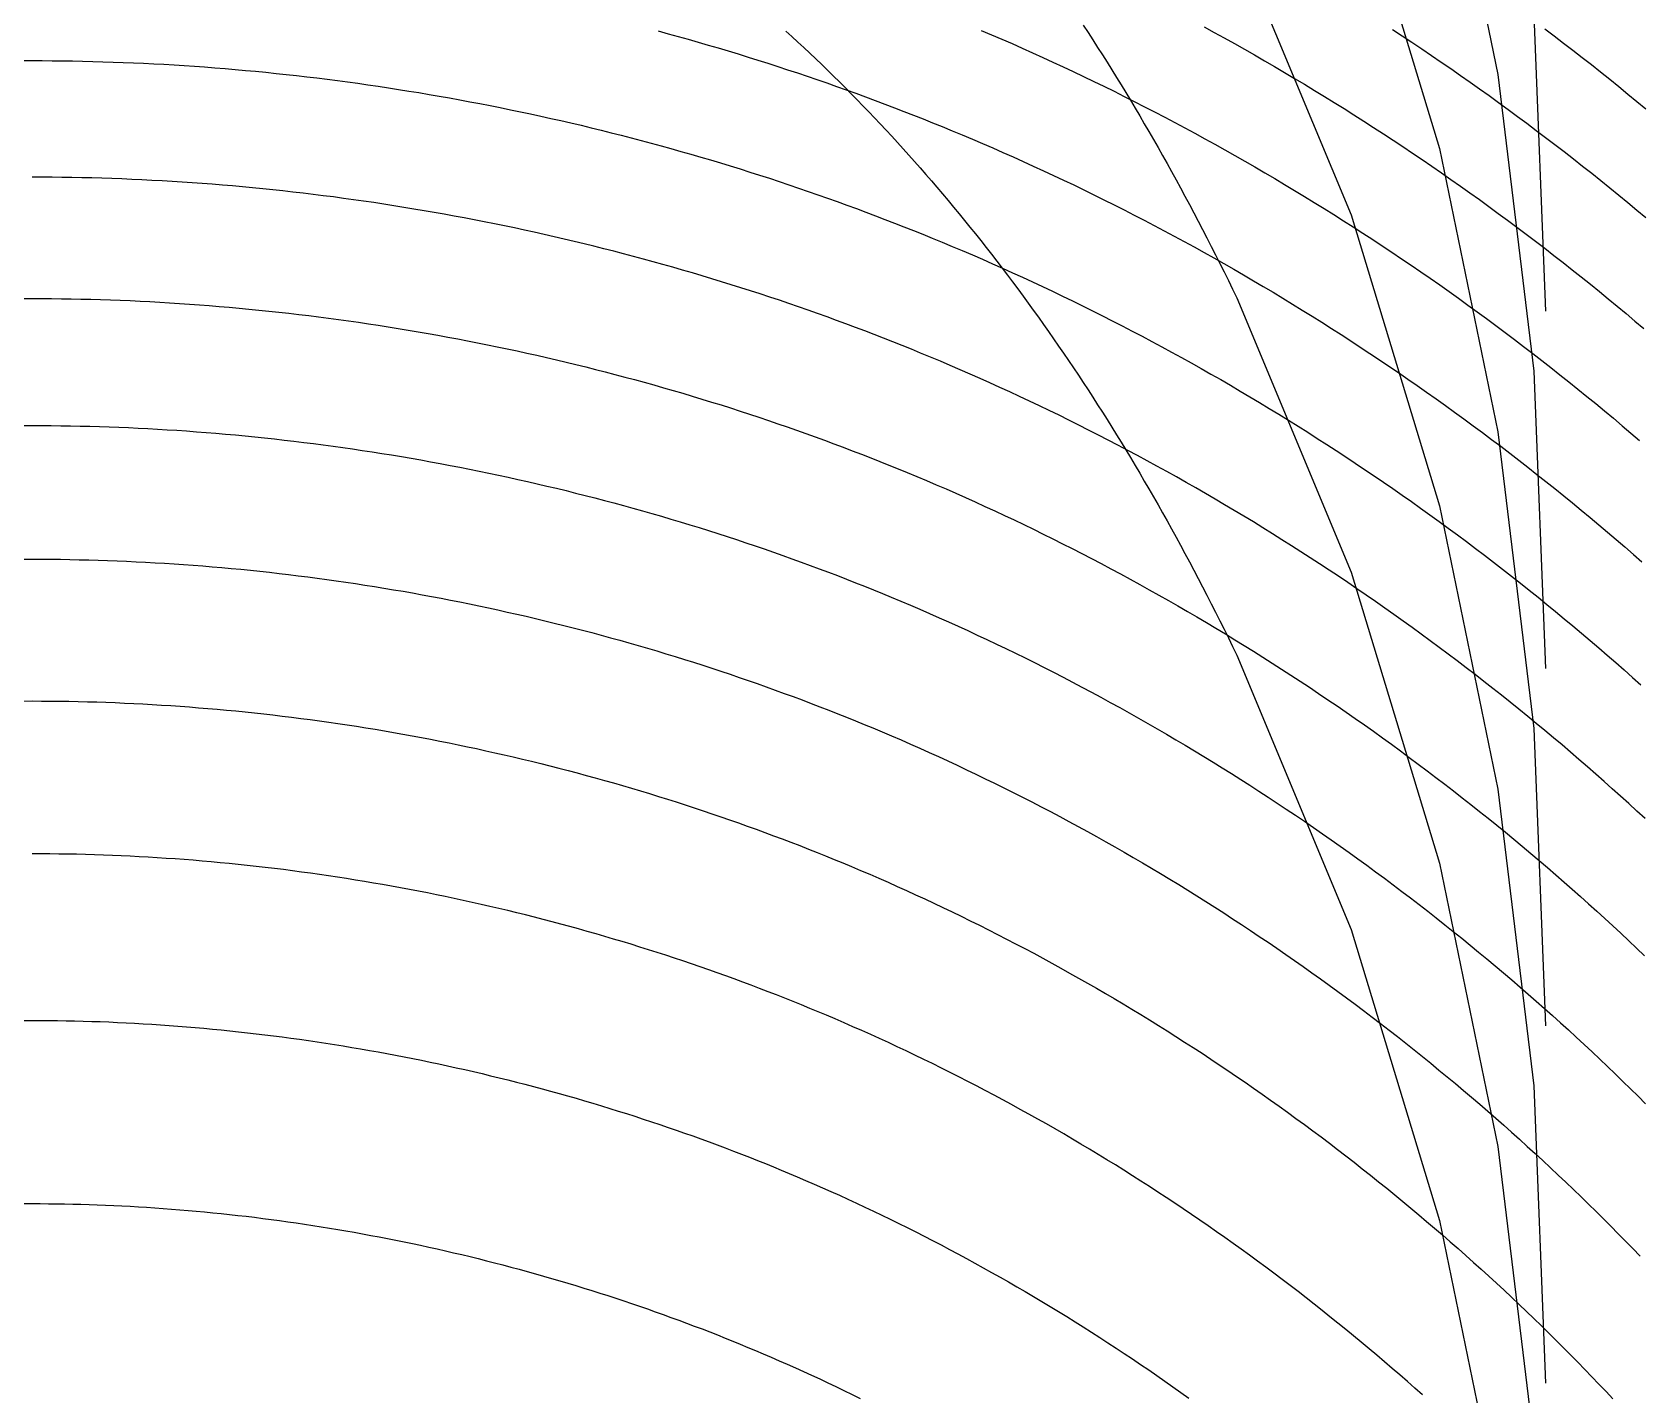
# Model space of a CAD drawing. Extents: x -772 to 772, y -315 to 2086.
# Drawn here: x 0 to 477.7, y 872.5 to 1277.5 of the extents above; entities that cross this region are included whole.
import ezdxf

# ---------------------------------------------------------------- set-up
doc = ezdxf.new("R2010")
doc.units = 0

msp = doc.modelspace()

# ---------------------------------------------------------------- linework, layer by layer
at = {"layer": 'LAY0', "color": 2}
for points in [[(418.404, 1349.16), (435.767, 1264.89), (446.442, 1176.77), (450, 1088.35)], [(392.167, 1329.4), (418.404, 1242.96), (435.767, 1158.68), (446.442, 1070.57), (450, 982.154)], [(358.157, 1304.72), (392.166, 1223.2), (418.404, 1136.76), (435.767, 1052.48), (446.442, 964.372), (450, 875.954)], [(446.438, 1282.54), (450, 1194.55)], [(186.091, 1277.85), (189.084, 1277.04), (192.072, 1276.22), (195.055, 1275.38), (198.033, 1274.53), (201.006, 1273.67), (203.974, 1272.8), (206.937, 1271.91), (209.894, 1271.02), (212.846, 1270.11), (215.792, 1269.19), (218.732, 1268.25), (221.667, 1267.31), (224.595, 1266.35), (227.517, 1265.38), (230.433, 1264.4), (233.342, 1263.4), (236.245, 1262.4), (239.141, 1261.38), (242.031, 1260.35), (244.913, 1259.32), (247.789, 1258.26), (250.657, 1257.2), (253.518, 1256.13), (256.372, 1255.04), (259.219, 1253.95), (262.058, 1252.84), (264.889, 1251.72), (267.712, 1250.59), (270.528, 1249.45), (273.547, 1248.21), (276.566, 1246.96), (279.585, 1245.69), (282.603, 1244.4), (285.619, 1243.09), (288.635, 1241.77), (291.649, 1240.44), (294.662, 1239.08), (297.673, 1237.72), (300.682, 1236.33), (303.689, 1234.93), (306.693, 1233.51), (309.695, 1232.08), (312.695, 1230.63), (315.692, 1229.17), (318.686, 1227.69), (321.676, 1226.19), (324.664, 1224.68), (327.648, 1223.15), (330.628, 1221.61), (333.604, 1220.05), (336.576, 1218.48), (339.544, 1216.89), (342.507, 1215.29), (345.466, 1213.67), (348.419, 1212.03), (351.368, 1210.38), (354.312, 1208.72), (357.25, 1207.04), (360.183, 1205.35), (363.11, 1203.64), (366.031, 1201.91), (368.947, 1200.18), (371.855, 1198.43), (374.758, 1196.66), (377.654, 1194.88), (380.543, 1193.09), (383.425, 1191.28), (386.299, 1189.46), (389.167, 1187.62), (392.027, 1185.77), (394.88, 1183.91), (397.724, 1182.03), (400.561, 1180.14), (403.389, 1178.24), (406.209, 1176.32), (409.021, 1174.39), (411.823, 1172.45), (414.617, 1170.49), (417.402, 1168.53), (420.178, 1166.55), (422.945, 1164.55), (425.702, 1162.55), (428.449, 1160.53), (431.186, 1158.5), (433.914, 1156.46), (436.631, 1154.41), (439.338, 1152.35), (442.035, 1150.27), (444.721, 1148.18), (447.396, 1146.08), (450.06, 1143.97), (452.714, 1141.85), (455.356, 1139.72), (457.987, 1137.58), (460.606, 1135.43), (463.213, 1133.26), (465.809, 1131.09), (468.393, 1128.91), (470.965, 1126.71), (473.525, 1124.51), (476.072, 1122.3), (478.607, 1120.08)], [(224.119, 1277.82), (225.904, 1276.2), (227.686, 1274.55), (229.463, 1272.9), (231.237, 1271.23), (233.006, 1269.55), (234.772, 1267.86), (236.532, 1266.15), (238.289, 1264.43), (240.041, 1262.7), (241.788, 1260.95), (243.53, 1259.19), (245.267, 1257.42), (246.999, 1255.64), (248.727, 1253.85), (250.449, 1252.04), (252.165, 1250.22), (253.876, 1248.39), (255.582, 1246.54), (257.282, 1244.69), (258.976, 1242.82), (260.665, 1240.95), (262.347, 1239.06), (264.024, 1237.16), (265.694, 1235.24), (267.358, 1233.32), (269.016, 1231.39), (270.667, 1229.44), (272.312, 1227.49), (273.95, 1225.52), (275.582, 1223.55), (277.207, 1221.56), (278.824, 1219.56), (280.435, 1217.56), (282.039, 1215.54), (283.635, 1213.52), (285.225, 1211.48), (286.807, 1209.44), (288.381, 1207.38), (289.949, 1205.32), (291.508, 1203.25), (293.06, 1201.17), (294.604, 1199.08), (296.14, 1196.98), (297.669, 1194.87), (299.189, 1192.76), (300.701, 1190.63), (302.206, 1188.5), (303.702, 1186.36), (305.189, 1184.22), (306.669, 1182.06), (308.14, 1179.9), (309.602, 1177.73), (311.056, 1175.55), (312.501, 1173.37), (313.938, 1171.18), (315.366, 1168.98), (316.785, 1166.78), (318.195, 1164.57), (319.599, 1162.35), (320.999, 1160.11), (322.394, 1157.86), (323.785, 1155.6), (325.172, 1153.33), (326.555, 1151.04), (327.932, 1148.73), (329.306, 1146.42), (330.674, 1144.09), (332.038, 1141.75), (333.397, 1139.39), (334.75, 1137.02), (336.099, 1134.64), (337.442, 1132.25), (338.78, 1129.84), (340.113, 1127.42), (341.44, 1124.99), (342.762, 1122.55), (344.078, 1120.09), (345.389, 1117.62), (346.693, 1115.14), (347.992, 1112.65), (349.284, 1110.15), (350.571, 1107.64), (351.851, 1105.11), (353.125, 1102.57), (354.393, 1100.03), (355.654, 1097.47), (356.909, 1094.9), (358.158, 1092.32), (392.167, 1010.8), (418.404, 924.359), (435.768, 840.083)], [(282.199, 1278.03), (285.246, 1276.73), (288.291, 1275.42), (291.335, 1274.09), (294.378, 1272.75), (297.419, 1271.39), (300.459, 1270.01), (303.496, 1268.62), (306.532, 1267.21), (309.565, 1265.78), (312.595, 1264.34), (315.623, 1262.88), (318.648, 1261.41), (321.67, 1259.92), (324.688, 1258.41), (327.704, 1256.89), (330.715, 1255.35), (333.723, 1253.8), (336.727, 1252.23), (339.727, 1250.65), (342.722, 1249.05), (345.713, 1247.44), (348.699, 1245.81), (351.68, 1244.17), (354.657, 1242.51), (357.628, 1240.83), (360.593, 1239.14), (363.553, 1237.44), (366.507, 1235.72), (369.455, 1233.99), (372.397, 1232.24), (375.333, 1230.48), (378.262, 1228.7), (381.185, 1226.91), (384.1, 1225.1), (387.009, 1223.28), (389.91, 1221.45), (392.804, 1219.6), (395.691, 1217.74), (398.569, 1215.87), (401.44, 1213.98), (404.303, 1212.08), (407.157, 1210.17), (410.003, 1208.24), (412.84, 1206.3), (415.669, 1204.34), (418.489, 1202.38), (421.299, 1200.4), (424.101, 1198.4), (426.893, 1196.4), (429.675, 1194.38), (432.448, 1192.35), (435.21, 1190.31), (437.963, 1188.26), (440.705, 1186.19), (443.437, 1184.12), (446.159, 1182.03), (448.87, 1179.93), (451.57, 1177.82), (454.259, 1175.69), (456.937, 1173.56), (459.603, 1171.42), (462.258, 1169.26), (464.902, 1167.09), (467.534, 1164.92), (470.154, 1162.73), (472.762, 1160.53), (475.358, 1158.33), (477.942, 1156.11)], [(312.501, 1279.57), (313.938, 1277.38), (315.366, 1275.18), (316.785, 1272.98), (318.195, 1270.77), (319.599, 1268.55), (320.998, 1266.31), (322.394, 1264.06), (323.785, 1261.8), (325.172, 1259.53), (326.554, 1257.24), (327.932, 1254.93), (329.305, 1252.62), (330.674, 1250.29), (332.037, 1247.95), (333.396, 1245.59), (334.75, 1243.22), (336.098, 1240.84), (337.442, 1238.45), (338.78, 1236.04), (340.113, 1233.62), (341.44, 1231.19), (342.761, 1228.75), (344.078, 1226.29), (345.388, 1223.82), (346.692, 1221.34), (347.991, 1218.85), (349.284, 1216.35), (350.57, 1213.84), (351.85, 1211.31), (353.124, 1208.78), (354.392, 1206.23), (355.654, 1203.67), (356.908, 1201.1), (358.157, 1198.52), (392.166, 1117), (418.404, 1030.56), (435.767, 946.285), (446.442, 858.174)], [(348.437, 1279.07), (351.448, 1277.43), (354.454, 1275.77), (357.455, 1274.1), (360.451, 1272.42), (363.441, 1270.72), (366.426, 1269.01), (369.406, 1267.28), (372.379, 1265.53), (375.346, 1263.77), (378.307, 1262), (381.261, 1260.21), (384.208, 1258.41), (387.149, 1256.6), (390.082, 1254.77), (393.008, 1252.92), (395.927, 1251.06), (398.838, 1249.19), (401.742, 1247.31), (404.637, 1245.41), (407.524, 1243.49), (410.403, 1241.57), (413.273, 1239.63), (416.135, 1237.68), (418.988, 1235.71), (421.832, 1233.73), (424.666, 1231.74), (427.491, 1229.74), (430.307, 1227.72), (433.113, 1225.69), (435.908, 1223.65), (438.694, 1221.6), (441.47, 1219.53), (444.235, 1217.45), (446.99, 1215.36), (449.734, 1213.26), (452.467, 1211.15), (455.189, 1209.03), (457.9, 1206.89), (460.6, 1204.75), (463.288, 1202.59), (465.964, 1200.43), (468.629, 1198.25), (471.281, 1196.06), (473.922, 1193.86), (476.551, 1191.65), (479.167, 1189.44)], [(479.738, 1222.31), (477.092, 1224.53), (474.433, 1226.74), (471.763, 1228.93), (469.08, 1231.12), (466.386, 1233.3), (463.68, 1235.46), (460.962, 1237.62), (458.233, 1239.76), (455.493, 1241.9), (452.742, 1244.02), (449.98, 1246.13), (447.207, 1248.22), (444.424, 1250.31), (441.63, 1252.38), (438.826, 1254.45), (436.011, 1256.5), (433.187, 1258.53), (430.353, 1260.56), (427.51, 1262.57), (424.657, 1264.57), (421.795, 1266.56), (418.923, 1268.53), (416.043, 1270.49), (413.154, 1272.44), (410.257, 1274.38), (407.351, 1276.3), (404.436, 1278.2)], [(449.762, 1278.48), (452.551, 1276.38), (455.328, 1274.26), (458.095, 1272.13), (460.851, 1269.99), (463.595, 1267.84), (466.328, 1265.68), (469.05, 1263.5), (471.76, 1261.32), (474.458, 1259.12), (477.143, 1256.92), (479.817, 1254.7)], [(-2.9963, 1269.04), (0, 1269.05), (2.9964, 1269.04), (5.996, 1269.02), (8.9985, 1268.99), (12.0039, 1268.94), (15.012, 1268.88), (18.0227, 1268.81), (21.0359, 1268.73), (24.0515, 1268.63), (27.0693, 1268.52), (30.0893, 1268.39), (33.1113, 1268.25), (36.1352, 1268.1), (39.1608, 1267.94), (42.1881, 1267.76), (45.2169, 1267.57), (48.2471, 1267.37), (51.2786, 1267.15), (54.3113, 1266.92), (57.3449, 1266.68), (60.3795, 1266.42), (63.4148, 1266.15), (66.4508, 1265.86), (69.4874, 1265.57), (72.5243, 1265.26), (75.5615, 1264.93), (78.5988, 1264.6), (81.6362, 1264.25), (84.6735, 1263.88), (87.7105, 1263.51), (90.7472, 1263.12), (93.7834, 1262.71), (96.819, 1262.3), (99.8539, 1261.87), (102.888, 1261.42), (105.921, 1260.97), (108.953, 1260.5), (111.983, 1260.01), (115.013, 1259.52), (118.04, 1259.01), (121.067, 1258.49), (124.091, 1257.95), (127.114, 1257.4), (130.134, 1256.84), (133.153, 1256.27), (136.169, 1255.68), (139.183, 1255.08), (142.194, 1254.46), (145.202, 1253.84), (148.208, 1253.2), (151.211, 1252.55), (154.211, 1251.88), (157.208, 1251.2), (160.202, 1250.51), (163.192, 1249.81), (166.179, 1249.09), (169.162, 1248.36), (172.142, 1247.62), (175.117, 1246.87), (178.089, 1246.1), (181.056, 1245.32), (184.019, 1244.53), (186.978, 1243.72), (189.933, 1242.9), (192.883, 1242.07), (195.828, 1241.23), (198.768, 1240.38), (201.703, 1239.51), (204.634, 1238.63), (207.559, 1237.74), (210.478, 1236.84), (213.393, 1235.92), (216.302, 1235), (219.205, 1234.06), (222.102, 1233.11), (224.994, 1232.14), (227.88, 1231.17), (230.759, 1230.18), (233.633, 1229.18), (236.5, 1228.17), (239.36, 1227.15), (242.214, 1226.12), (245.062, 1225.08), (247.902, 1224.02), (250.736, 1222.95), (253.563, 1221.87), (256.383, 1220.78), (259.196, 1219.68), (262.001, 1218.57), (264.799, 1217.45), (267.59, 1216.32), (270.58, 1215.08), (273.569, 1213.84), (276.557, 1212.57), (279.544, 1211.3), (282.53, 1210), (285.515, 1208.69), (288.498, 1207.36), (291.479, 1206.02), (294.458, 1204.66), (297.435, 1203.29), (300.41, 1201.9), (303.383, 1200.49), (306.353, 1199.07), (309.32, 1197.63), (312.284, 1196.18), (315.245, 1194.71), (318.203, 1193.22), (321.157, 1191.72), (324.108, 1190.21), (327.055, 1188.68), (329.998, 1187.13), (332.936, 1185.57), (335.87, 1183.99), (338.8, 1182.4), (341.725, 1180.8), (344.645, 1179.18), (347.56, 1177.54), (350.47, 1175.89), (353.375, 1174.22), (356.274, 1172.54), (359.167, 1170.85), (362.055, 1169.14), (364.936, 1167.42), (367.811, 1165.68), (370.68, 1163.93), (373.542, 1162.16), (376.397, 1160.38), (379.245, 1158.59), (382.087, 1156.78), (384.921, 1154.96), (387.747, 1153.13), (390.567, 1151.28), (393.378, 1149.42), (396.181, 1147.54), (398.977, 1145.66), (401.764, 1143.75), (404.543, 1141.84), (407.313, 1139.91), (410.075, 1137.97), (412.827, 1136.02), (415.571, 1134.06), (418.306, 1132.08), (421.031, 1130.09), (423.747, 1128.09), (426.453, 1126.08), (429.149, 1124.05), (431.836, 1122.02), (434.512, 1119.97), (437.178, 1117.91), (439.834, 1115.84), (442.48, 1113.75), (445.114, 1111.66), (447.738, 1109.56), (450.351, 1107.44), (452.953, 1105.31), (455.544, 1103.18), (458.123, 1101.03), (460.691, 1098.87), (463.248, 1096.7), (465.792, 1094.53), (468.325, 1092.34), (470.846, 1090.14), (473.354, 1087.93), (475.851, 1085.72), (478.335, 1083.49)], [(479.542, 1043.75), (477.13, 1045.99), (474.706, 1048.21), (472.268, 1050.42), (469.819, 1052.63), (467.356, 1054.82), (464.881, 1057.01), (462.394, 1059.18), (459.895, 1061.35), (457.384, 1063.51), (454.861, 1065.66), (452.327, 1067.8), (449.781, 1069.92), (447.223, 1072.04), (444.654, 1074.15), (442.074, 1076.25), (439.483, 1078.33), (436.882, 1080.41), (434.269, 1082.47), (431.646, 1084.53), (429.013, 1086.57), (426.369, 1088.6), (423.715, 1090.62), (421.052, 1092.63), (418.378, 1094.63), (415.695, 1096.61), (413.003, 1098.58), (410.301, 1100.55), (407.59, 1102.49), (404.87, 1104.43), (402.141, 1106.35), (399.403, 1108.27), (396.657, 1110.16), (393.903, 1112.05), (391.14, 1113.92), (388.37, 1115.78), (385.592, 1117.63), (382.806, 1119.46), (380.012, 1121.28), (377.211, 1123.09), (374.403, 1124.88), (371.588, 1126.66), (368.766, 1128.43), (365.938, 1130.18), (363.103, 1131.92), (360.262, 1133.64), (357.415, 1135.35), (354.562, 1137.05), (351.703, 1138.73), (348.838, 1140.4), (345.969, 1142.05), (343.094, 1143.69), (340.213, 1145.31), (337.329, 1146.92), (334.439, 1148.51), (331.545, 1150.09), (328.646, 1151.65), (325.744, 1153.2), (322.837, 1154.74), (319.927, 1156.26), (317.013, 1157.76), (314.096, 1159.25), (311.176, 1160.72), (308.252, 1162.17), (305.326, 1163.62), (302.397, 1165.04), (299.465, 1166.45), (296.531, 1167.85), (293.595, 1169.22), (290.657, 1170.59), (287.717, 1171.93), (284.776, 1173.26), (281.833, 1174.58), (278.889, 1175.88), (275.944, 1177.16), (272.998, 1178.43), (270.051, 1179.68), (267.104, 1180.91), (264.156, 1182.13), (261.409, 1183.25), (258.654, 1184.36), (255.891, 1185.46), (253.121, 1186.55), (250.343, 1187.63), (247.558, 1188.7), (244.765, 1189.75), (241.966, 1190.8), (239.159, 1191.83), (236.345, 1192.86), (233.525, 1193.87), (230.698, 1194.87), (227.864, 1195.85), (225.024, 1196.83), (222.177, 1197.8), (219.324, 1198.75), (216.465, 1199.69), (213.6, 1200.62), (210.73, 1201.54), (207.853, 1202.45), (204.971, 1203.34), (202.084, 1204.23), (199.191, 1205.1), (196.292, 1205.96), (193.389, 1206.8), (190.481, 1207.64), (187.567, 1208.46), (184.649, 1209.27), (181.727, 1210.07), (178.8, 1210.85), (175.868, 1211.63), (172.933, 1212.39), (169.993, 1213.14), (167.049, 1213.87), (164.102, 1214.6), (161.15, 1215.31), (158.196, 1216.01), (155.237, 1216.69), (152.276, 1217.36), (149.311, 1218.02), (146.343, 1218.67), (143.373, 1219.31), (140.399, 1219.93), (137.423, 1220.54), (134.444, 1221.13), (131.463, 1221.72), (128.48, 1222.29), (125.495, 1222.84), (122.507, 1223.39), (119.518, 1223.92), (116.527, 1224.44), (113.535, 1224.94), (110.541, 1225.43), (107.546, 1225.91), (104.55, 1226.38), (101.553, 1226.83), (98.5543, 1227.27), (95.5554, 1227.7), (92.5559, 1228.11), (89.5559, 1228.51), (86.5555, 1228.9), (83.555, 1229.27), (80.5543, 1229.63), (77.5538, 1229.98), (74.5534, 1230.32), (71.5534, 1230.64), (68.5539, 1230.95), (65.5549, 1231.24), (62.5567, 1231.52), (59.5594, 1231.79), (56.5631, 1232.05), (53.5679, 1232.29), (50.574, 1232.52), (47.5815, 1232.73), (44.5906, 1232.93), (41.6013, 1233.12), (38.6138, 1233.3), (35.6283, 1233.46), (32.6448, 1233.61), (29.6635, 1233.75), (26.6846, 1233.87), (23.7081, 1233.98), (20.7342, 1234.08), (17.763, 1234.16), (14.7947, 1234.24), (11.8293, 1234.29), (8.867, 1234.34), (5.9079, 1234.37), (2.9522, 1234.39), (0, 1234.4)], [(-2.8971, 1198.33), (0, 1198.34), (2.897, 1198.33), (5.7981, 1198.32), (8.7032, 1198.28), (11.6123, 1198.24), (14.525, 1198.18), (17.4414, 1198.11), (20.3612, 1198.03), (23.2844, 1197.93), (26.2107, 1197.82), (29.14, 1197.7), (32.0723, 1197.56), (35.0072, 1197.42), (37.9448, 1197.25), (40.8848, 1197.08), (43.8272, 1196.89), (46.7717, 1196.69), (49.7182, 1196.48), (52.6665, 1196.25), (55.6166, 1196.01), (58.5683, 1195.76), (61.5214, 1195.49), (64.4757, 1195.21), (67.4312, 1194.92), (70.3876, 1194.62), (73.3448, 1194.3), (76.3028, 1193.97), (79.2612, 1193.62), (82.22, 1193.26), (85.179, 1192.89), (88.1381, 1192.51), (91.0971, 1192.11), (94.0559, 1191.7), (97.0142, 1191.28), (99.972, 1190.84), (102.929, 1190.39), (105.885, 1189.93), (108.841, 1189.46), (111.795, 1188.97), (114.748, 1188.47), (117.699, 1187.95), (120.649, 1187.43), (123.597, 1186.89), (126.543, 1186.34), (129.487, 1185.77), (132.428, 1185.19), (135.368, 1184.6), (138.305, 1184), (141.239, 1183.38), (144.17, 1182.75), (147.098, 1182.11), (150.024, 1181.46), (152.946, 1180.79), (155.864, 1180.11), (158.779, 1179.42), (161.691, 1178.72), (164.598, 1178), (167.501, 1177.27), (170.401, 1176.53), (173.296, 1175.78), (176.186, 1175.01), (179.072, 1174.23), (181.953, 1173.44), (184.829, 1172.64), (187.7, 1171.83), (190.566, 1171), (193.427, 1170.16), (196.282, 1169.31), (199.132, 1168.45), (201.976, 1167.58), (204.814, 1166.69), (207.646, 1165.8), (210.472, 1164.89), (213.292, 1163.97), (216.105, 1163.04), (218.911, 1162.1), (221.711, 1161.14), (224.505, 1160.18), (227.291, 1159.2), (230.07, 1158.21), (232.842, 1157.22), (235.606, 1156.21), (238.363, 1155.19), (241.113, 1154.15), (243.855, 1153.11), (246.589, 1152.06), (249.315, 1151), (252.032, 1149.92), (254.742, 1148.84), (257.443, 1147.75), (260.136, 1146.64), (263.031, 1145.44), (265.927, 1144.22), (268.822, 1142.98), (271.717, 1141.73), (274.612, 1140.47), (277.507, 1139.18), (280.401, 1137.88), (283.294, 1136.57), (286.186, 1135.23), (289.076, 1133.89), (291.965, 1132.52), (294.853, 1131.14), (297.739, 1129.75), (300.623, 1128.34), (303.504, 1126.91), (306.384, 1125.47), (309.26, 1124.01), (312.134, 1122.54), (315.005, 1121.05), (317.873, 1119.55), (320.737, 1118.03), (323.598, 1116.5), (326.455, 1114.95), (329.308, 1113.38), (332.156, 1111.8), (335.001, 1110.21), (337.841, 1108.6), (340.676, 1106.98), (343.506, 1105.34), (346.332, 1103.69), (349.152, 1102.02), (351.966, 1100.34), (354.775, 1098.65), (357.578, 1096.94), (360.374, 1095.22), (363.165, 1093.48), (365.949, 1091.73), (368.726, 1089.97), (371.497, 1088.19), (374.26, 1086.4), (377.017, 1084.59), (379.766, 1082.78), (382.507, 1080.95), (385.241, 1079.1), (387.966, 1077.25), (390.684, 1075.38), (393.393, 1073.5), (396.094, 1071.6), (398.786, 1069.7), (401.47, 1067.78), (404.144, 1065.85), (406.809, 1063.9), (409.465, 1061.95), (412.111, 1059.98), (414.748, 1058), (417.374, 1056.02), (419.991, 1054.02), (422.598, 1052), (425.194, 1049.98), (427.779, 1047.95), (430.354, 1045.9), (432.918, 1043.85), (435.471, 1041.79), (438.013, 1039.71), (440.544, 1037.63), (443.063, 1035.53), (445.57, 1033.43), (448.066, 1031.31), (450.55, 1029.19), (453.022, 1027.05), (455.481, 1024.91), (457.928, 1022.76), (460.363, 1020.6), (462.785, 1018.43), (465.194, 1016.25), (467.591, 1014.07), (469.974, 1011.87), (472.345, 1009.67), (474.702, 1007.46), (477.045, 1005.24), (479.375, 1003.02)], [(-2.8466, 1160.59), (0, 1160.59), (2.8466, 1160.59), (5.6971, 1160.57), (8.5513, 1160.54), (11.4093, 1160.49), (14.2708, 1160.44), (17.1357, 1160.37), (20.0039, 1160.28), (22.8752, 1160.19), (25.7495, 1160.08), (28.6266, 1159.96), (31.5065, 1159.83), (34.3889, 1159.68), (37.2738, 1159.52), (40.1609, 1159.35), (43.0503, 1159.16), (45.9416, 1158.97), (48.8349, 1158.76), (51.7298, 1158.53), (54.6264, 1158.3), (57.5244, 1158.05), (60.4238, 1157.78), (63.3243, 1157.51), (66.2258, 1157.22), (69.1282, 1156.92), (72.0313, 1156.61), (74.9351, 1156.28), (77.8392, 1155.94), (80.7437, 1155.59), (83.6484, 1155.22), (86.553, 1154.84), (89.4575, 1154.45), (92.3618, 1154.05), (95.2656, 1153.63), (98.1688, 1153.2), (101.071, 1152.76), (103.973, 1152.3), (106.874, 1151.83), (109.773, 1151.35), (112.671, 1150.86), (115.568, 1150.35), (118.463, 1149.83), (121.357, 1149.3), (124.248, 1148.75), (127.138, 1148.2), (130.025, 1147.63), (132.91, 1147.04), (135.793, 1146.45), (138.673, 1145.84), (141.55, 1145.22), (144.424, 1144.59), (147.296, 1143.94), (150.164, 1143.28), (153.029, 1142.61), (155.89, 1141.93), (158.748, 1141.24), (161.602, 1140.53), (164.452, 1139.81), (167.298, 1139.08), (170.14, 1138.34), (172.977, 1137.58), (175.811, 1136.81), (178.639, 1136.03), (181.463, 1135.24), (184.282, 1134.44), (187.096, 1133.63), (189.905, 1132.8), (192.708, 1131.96), (195.507, 1131.11), (198.299, 1130.25), (201.086, 1129.37), (203.868, 1128.49), (206.643, 1127.59), (209.412, 1126.69), (212.175, 1125.77), (214.932, 1124.84), (217.682, 1123.9), (220.426, 1122.94), (223.163, 1121.98), (225.893, 1121.01), (228.616, 1120.02), (231.332, 1119.02), (234.041, 1118.02), (236.743, 1117), (239.437, 1115.97), (242.124, 1114.93), (244.803, 1113.88), (247.474, 1112.82), (250.137, 1111.75), (252.792, 1110.67), (255.439, 1109.58), (258.283, 1108.39), (261.127, 1107.19), (263.971, 1105.97), (266.814, 1104.74), (269.658, 1103.48), (272.5, 1102.22), (275.342, 1100.94), (278.183, 1099.64), (281.023, 1098.32), (283.862, 1096.99), (286.699, 1095.65), (289.534, 1094.29), (292.367, 1092.91), (295.199, 1091.52), (298.028, 1090.11), (300.855, 1088.69), (303.679, 1087.25), (306.501, 1085.8), (309.319, 1084.33), (312.134, 1082.85), (314.946, 1081.35), (317.754, 1079.84), (320.559, 1078.31), (323.36, 1076.77), (326.156, 1075.21), (328.948, 1073.64), (331.736, 1072.05), (334.519, 1070.45), (337.297, 1068.84), (340.07, 1067.21), (342.838, 1065.56), (345.601, 1063.91), (348.358, 1062.24), (351.109, 1060.55), (353.854, 1058.85), (356.593, 1057.14), (359.326, 1055.41), (362.052, 1053.67), (364.771, 1051.92), (367.484, 1050.15), (370.189, 1048.37), (372.887, 1046.58), (375.578, 1044.77), (378.261, 1042.96), (380.937, 1041.13), (383.604, 1039.28), (386.264, 1037.43), (388.915, 1035.56), (391.558, 1033.68), (394.192, 1031.78), (396.817, 1029.88), (399.433, 1027.96), (402.04, 1026.03), (404.638, 1024.1), (407.226, 1022.14), (409.805, 1020.18), (412.374, 1018.21), (414.933, 1016.22), (417.482, 1014.23), (420.02, 1012.22), (422.549, 1010.21), (425.066, 1008.18), (427.573, 1006.14), (430.069, 1004.09), (432.554, 1002.04), (435.028, 999.968), (437.49, 997.891), (439.941, 995.804), (442.381, 993.708), (444.808, 991.602), (447.224, 989.488), (449.628, 987.364), (452.02, 985.232), (454.399, 983.09), (456.766, 980.941), (459.12, 978.783), (461.462, 976.617), (463.791, 974.442), (466.107, 972.26), (468.409, 970.07), (470.699, 967.873), (472.976, 965.668), (475.239, 963.456), (477.488, 961.237), (479.724, 959.01)], [(-2.7967, 1120.87), (0, 1120.88), (2.7968, 1120.87), (5.5967, 1120.85), (8.3994, 1120.82), (11.2051, 1120.78), (14.0134, 1120.72), (16.8243, 1120.66), (19.6378, 1120.57), (22.4535, 1120.48), (25.2716, 1120.37), (28.0917, 1120.26), (30.9139, 1120.12), (33.738, 1119.98), (36.5638, 1119.82), (39.3913, 1119.66), (42.2204, 1119.47), (45.0509, 1119.28), (47.8826, 1119.07), (50.7156, 1118.85), (53.5496, 1118.62), (56.3846, 1118.38), (59.2204, 1118.12), (62.0569, 1117.85), (64.894, 1117.56), (67.7315, 1117.27), (70.5694, 1116.96), (73.4075, 1116.64), (76.2456, 1116.31), (79.0838, 1115.96), (81.9218, 1115.6), (84.7595, 1115.23), (87.5969, 1114.85), (90.4337, 1114.45), (93.2699, 1114.04), (96.1053, 1113.62), (98.9398, 1113.18), (101.773, 1112.74), (104.606, 1112.28), (107.437, 1111.8), (110.267, 1111.32), (113.095, 1110.82), (115.922, 1110.31), (118.746, 1109.79), (121.57, 1109.26), (124.391, 1108.71), (127.21, 1108.15), (130.026, 1107.58), (132.841, 1106.99), (135.653, 1106.4), (138.462, 1105.79), (141.269, 1105.16), (144.072, 1104.53), (146.873, 1103.89), (149.671, 1103.23), (152.465, 1102.56), (155.257, 1101.88), (158.044, 1101.18), (160.829, 1100.47), (163.609, 1099.76), (166.386, 1099.03), (169.159, 1098.28), (171.928, 1097.53), (174.693, 1096.76), (177.453, 1095.98), (180.209, 1095.2), (182.961, 1094.39), (185.708, 1093.58), (188.451, 1092.76), (191.188, 1091.92), (193.921, 1091.07), (196.648, 1090.21), (199.371, 1089.34), (202.088, 1088.46), (204.799, 1087.56), (207.506, 1086.66), (210.206, 1085.74), (212.901, 1084.82), (215.59, 1083.88), (218.274, 1082.93), (220.951, 1081.97), (223.622, 1080.99), (226.287, 1080.01), (228.945, 1079.02), (231.597, 1078.01), (234.243, 1077), (236.881, 1075.97), (239.513, 1074.94), (242.139, 1073.89), (244.757, 1072.83), (247.368, 1071.76), (249.972, 1070.69), (252.763, 1069.52), (255.554, 1068.33), (258.344, 1067.13), (261.133, 1065.91), (263.921, 1064.68), (266.708, 1063.43), (269.494, 1062.17), (272.278, 1060.89), (275.06, 1059.6), (277.841, 1058.29), (280.619, 1056.96), (283.396, 1055.63), (286.17, 1054.27), (288.941, 1052.9), (291.71, 1051.52), (294.476, 1050.12), (297.24, 1048.71), (300, 1047.28), (302.756, 1045.84), (305.509, 1044.38), (308.259, 1042.91), (311.004, 1041.42), (313.746, 1039.92), (316.483, 1038.41), (319.217, 1036.88), (321.945, 1035.33), (324.669, 1033.78), (327.389, 1032.2), (330.103, 1030.62), (332.812, 1029.02), (335.516, 1027.41), (338.214, 1025.78), (340.907, 1024.14), (343.593, 1022.48), (346.274, 1020.81), (348.949, 1019.13), (351.618, 1017.44), (354.28, 1015.73), (356.935, 1014.01), (359.584, 1012.28), (362.226, 1010.53), (364.86, 1008.77), (367.488, 1007), (370.108, 1005.21), (372.72, 1003.41), (375.325, 1001.6), (377.922, 999.782), (380.511, 997.947), (383.092, 996.1), (385.665, 994.242), (388.229, 992.371), (390.784, 990.489), (393.331, 988.595), (395.869, 986.69), (398.398, 984.773), (400.918, 982.845), (403.428, 980.906), (405.929, 978.956), (408.42, 976.994), (410.902, 975.022), (413.374, 973.04), (415.835, 971.047), (418.287, 969.043), (420.728, 967.029), (423.159, 965.005), (425.579, 962.971), (427.989, 960.927), (430.388, 958.873), (432.776, 956.81), (435.153, 954.737), (437.518, 952.655), (439.873, 950.563), (442.216, 948.463), (444.547, 946.353), (446.867, 944.235), (449.175, 942.108), (451.471, 939.972), (453.755, 937.828), (456.028, 935.676), (458.287, 933.516), (460.535, 931.347), (462.77, 929.171), (464.993, 926.987), (467.203, 924.796), (469.4, 922.597), (471.585, 920.391), (473.756, 918.178), (475.915, 915.957), (478.06, 913.73)], [(-2.7359, 1078.71), (0, 1078.72), (2.736, 1078.71), (5.4743, 1078.69), (8.2147, 1078.66), (10.9571, 1078.62), (13.7015, 1078.56), (16.4478, 1078.5), (19.1958, 1078.42), (21.9455, 1078.33), (24.6968, 1078.22), (27.4495, 1078.11), (30.2037, 1077.98), (32.959, 1077.84), (35.7156, 1077.68), (38.4732, 1077.52), (41.2318, 1077.34), (43.9913, 1077.15), (46.7516, 1076.95), (49.5125, 1076.73), (52.274, 1076.51), (55.036, 1076.27), (57.7984, 1076.01), (60.561, 1075.75), (63.3238, 1075.47), (66.0867, 1075.18), (68.8496, 1074.88), (71.6124, 1074.57), (74.3749, 1074.24), (77.1371, 1073.9), (79.8988, 1073.55), (82.6601, 1073.19), (85.4207, 1072.82), (88.1805, 1072.43), (90.9396, 1072.03), (93.6977, 1071.61), (96.4547, 1071.19), (99.2106, 1070.75), (101.965, 1070.3), (104.719, 1069.84), (107.471, 1069.37), (110.221, 1068.88), (112.97, 1068.38), (115.717, 1067.87), (118.462, 1067.35), (121.205, 1066.81), (123.946, 1066.27), (126.685, 1065.71), (129.422, 1065.13), (132.156, 1064.55), (134.888, 1063.95), (137.617, 1063.35), (140.344, 1062.73), (143.068, 1062.1), (145.789, 1061.45), (148.508, 1060.8), (151.223, 1060.13), (153.935, 1059.45), (156.644, 1058.76), (159.349, 1058.05), (162.051, 1057.34), (164.75, 1056.61), (167.444, 1055.87), (170.136, 1055.12), (172.823, 1054.36), (175.506, 1053.59), (178.186, 1052.8), (180.861, 1052), (183.532, 1051.2), (186.199, 1050.38), (188.861, 1049.54), (191.519, 1048.7), (194.173, 1047.85), (196.821, 1046.98), (199.465, 1046.11), (202.104, 1045.22), (204.738, 1044.32), (207.368, 1043.41), (209.992, 1042.49), (212.61, 1041.55), (215.224, 1040.61), (217.832, 1039.66), (220.435, 1038.69), (223.032, 1037.71), (225.623, 1036.73), (228.209, 1035.73), (230.789, 1034.72), (233.362, 1033.7), (235.93, 1032.67), (238.492, 1031.63), (241.048, 1030.58), (243.597, 1029.52), (246.326, 1028.37), (249.054, 1027.2), (251.78, 1026.02), (254.505, 1024.83), (257.228, 1023.62), (259.95, 1022.39), (262.669, 1021.15), (265.387, 1019.9), (268.102, 1018.63), (270.815, 1017.35), (273.526, 1016.05), (276.234, 1014.74), (278.939, 1013.41), (281.641, 1012.07), (284.34, 1010.71), (287.036, 1009.34), (289.729, 1007.96), (292.418, 1006.56), (295.104, 1005.15), (297.785, 1003.72), (300.463, 1002.28), (303.137, 1000.82), (305.807, 999.353), (308.472, 997.87), (311.133, 996.373), (313.789, 994.863), (316.44, 993.338), (319.086, 991.8), (321.727, 990.249), (324.363, 988.683), (326.994, 987.105), (329.619, 985.513), (332.239, 983.908), (334.852, 982.289), (337.46, 980.658), (340.062, 979.013), (342.657, 977.356), (345.246, 975.685), (347.829, 974.002), (350.405, 972.306), (352.974, 970.597), (355.536, 968.876), (358.091, 967.142), (360.639, 965.396), (363.18, 963.637), (365.713, 961.867), (368.239, 960.084), (370.757, 958.289), (373.267, 956.483), (375.77, 954.664), (378.264, 952.834), (380.75, 950.992), (383.227, 949.139), (385.696, 947.274), (388.156, 945.398), (390.608, 943.511), (393.051, 941.613), (395.485, 939.703), (397.909, 937.783), (400.325, 935.852), (402.731, 933.91), (405.128, 931.958), (407.515, 929.995), (409.892, 928.022), (412.26, 926.039), (414.617, 924.046), (416.965, 922.042), (419.302, 920.029), (421.629, 918.006), (423.946, 915.973), (426.253, 913.931), (428.548, 911.879), (430.833, 909.819), (433.108, 907.749), (435.371, 905.669), (437.623, 903.581), (439.864, 901.485), (442.094, 899.379), (444.313, 897.265), (446.521, 895.143), (448.716, 893.012), (450.901, 890.873), (453.073, 888.726), (455.234, 886.571), (457.383, 884.409), (459.52, 882.238), (461.645, 880.06), (463.758, 877.875), (465.859, 875.683), (467.947, 873.483), (470.019, 871.28)], [(413.36, 872.465), (411.126, 874.455), (408.881, 876.435), (406.626, 878.407), (404.36, 880.37), (402.084, 882.323), (399.798, 884.267), (397.501, 886.202), (395.195, 888.127), (392.879, 890.042), (390.553, 891.948), (388.217, 893.843), (385.873, 895.728), (383.518, 897.603), (381.155, 899.468), (378.783, 901.322), (376.402, 903.165), (374.012, 904.998), (371.613, 906.82), (369.206, 908.631), (366.791, 910.431), (364.367, 912.22), (361.936, 913.997), (359.496, 915.763), (357.049, 917.518), (354.594, 919.261), (352.132, 920.992), (349.662, 922.711), (347.185, 924.418), (344.702, 926.114), (342.211, 927.797), (339.714, 929.468), (337.21, 931.126), (334.7, 932.772), (332.183, 934.406), (329.661, 936.027), (327.132, 937.635), (324.598, 939.231), (322.058, 940.813), (319.513, 942.383), (316.963, 943.939), (314.407, 945.483), (311.846, 947.013), (309.281, 948.529), (306.71, 950.033), (304.136, 951.523), (301.557, 952.999), (298.974, 954.462), (296.386, 955.911), (293.795, 957.346), (291.201, 958.767), (288.602, 960.175), (286.001, 961.568), (283.396, 962.948), (280.788, 964.313), (278.177, 965.665), (275.564, 967.002), (272.948, 968.325), (270.329, 969.633), (267.708, 970.928), (265.086, 972.207), (262.461, 973.473), (259.834, 974.724), (257.206, 975.96), (254.577, 977.182), (251.946, 978.389), (249.314, 979.581), (246.682, 980.759), (244.048, 981.922), (241.414, 983.07), (238.779, 984.203), (236.144, 985.322), (233.688, 986.351), (231.225, 987.371), (228.755, 988.38), (226.279, 989.38), (223.795, 990.369), (221.306, 991.349), (218.809, 992.318), (216.306, 993.277), (213.797, 994.226), (211.282, 995.165), (208.761, 996.093), (206.233, 997.011), (203.7, 997.918), (201.161, 998.815), (198.616, 999.701), (196.066, 1000.58), (193.51, 1001.44), (190.949, 1002.3), (188.383, 1003.14), (185.812, 1003.97), (183.235, 1004.79), (180.654, 1005.6), (178.068, 1006.4), (175.477, 1007.19), (172.881, 1007.97), (170.281, 1008.73), (167.677, 1009.49), (165.068, 1010.23), (162.456, 1010.97), (159.839, 1011.69), (157.219, 1012.4), (154.594, 1013.09), (151.966, 1013.78), (149.335, 1014.46), (146.7, 1015.12), (144.061, 1015.77), (141.42, 1016.41), (138.775, 1017.04), (136.128, 1017.66), (133.477, 1018.27), (130.824, 1018.86), (128.169, 1019.44), (125.511, 1020.01), (122.85, 1020.57), (120.187, 1021.12), (117.522, 1021.66), (114.855, 1022.18), (112.187, 1022.69), (109.516, 1023.19), (106.844, 1023.68), (104.17, 1024.15), (101.495, 1024.62), (98.8189, 1025.07), (96.1414, 1025.51), (93.4629, 1025.94), (90.7834, 1026.35), (88.1032, 1026.76), (85.4223, 1027.15), (82.7408, 1027.53), (80.059, 1027.89), (77.3768, 1028.25), (74.6944, 1028.59), (72.012, 1028.92), (69.3296, 1029.24), (66.6475, 1029.55), (63.9656, 1029.85), (61.2841, 1030.13), (58.6032, 1030.4), (55.9229, 1030.66), (53.2435, 1030.9), (50.5649, 1031.14), (47.8873, 1031.36), (45.2109, 1031.57), (42.5358, 1031.77), (39.862, 1031.95), (37.1897, 1032.13), (34.519, 1032.29), (31.8501, 1032.44), (29.183, 1032.58), (26.5179, 1032.7), (23.8548, 1032.82), (21.194, 1032.92), (18.5354, 1033.01), (15.8793, 1033.08), (13.2258, 1033.15), (10.5749, 1033.2), (7.9267, 1033.24), (5.2814, 1033.27), (2.6392, 1033.29), (0, 1033.3)], [(-2.5172, 983.777), (0, 983.783), (2.5171, 983.777), (5.0388, 983.76), (7.565, 983.731), (10.0956, 983.69), (12.6304, 983.639), (15.1693, 983.575), (17.7122, 983.5), (20.2588, 983.413), (22.8091, 983.315), (25.3628, 983.204), (27.92, 983.082), (30.4803, 982.949), (33.0437, 982.803), (35.61, 982.646), (38.1791, 982.477), (40.7508, 982.297), (43.325, 982.104), (45.9014, 981.9), (48.4801, 981.684), (51.0607, 981.456), (53.6432, 981.216), (56.2274, 980.964), (58.8131, 980.701), (61.4002, 980.426), (63.9886, 980.139), (66.578, 979.84), (69.1684, 979.529), (71.7595, 979.206), (74.3512, 978.872), (76.9434, 978.526), (79.5359, 978.168), (82.1285, 977.798), (84.7212, 977.417), (87.3136, 977.023), (89.9057, 976.618), (92.4973, 976.202), (95.0883, 975.773), (97.6784, 975.333), (100.268, 974.882), (102.856, 974.418), (105.442, 973.943), (108.028, 973.457), (110.612, 972.958), (113.193, 972.449), (115.774, 971.928), (118.352, 971.395), (120.927, 970.851), (123.501, 970.296), (126.072, 969.729), (128.64, 969.151), (131.205, 968.561), (133.767, 967.96), (136.326, 967.349), (138.882, 966.725), (141.435, 966.091), (143.983, 965.446), (146.528, 964.79), (149.069, 964.122), (151.606, 963.444), (154.139, 962.755), (156.667, 962.055), (159.191, 961.344), (161.71, 960.623), (164.224, 959.891), (166.734, 959.148), (169.238, 958.395), (171.737, 957.631), (174.23, 956.857), (176.718, 956.072), (179.2, 955.277), (181.677, 954.472), (184.147, 953.657), (186.612, 952.831), (189.07, 951.996), (191.521, 951.15), (193.966, 950.295), (196.405, 949.429), (198.837, 948.554), (201.261, 947.669), (203.679, 946.775), (206.089, 945.871), (208.492, 944.958), (210.888, 944.035), (213.276, 943.102), (215.657, 942.161), (218.029, 941.21), (220.394, 940.251), (222.75, 939.282), (225.099, 938.304), (227.439, 937.318), (229.954, 936.243), (232.47, 935.154), (234.988, 934.05), (237.506, 932.93), (240.026, 931.796), (242.545, 930.647), (245.065, 929.483), (247.585, 928.304), (250.105, 927.111), (252.625, 925.903), (255.144, 924.68), (257.663, 923.443), (260.181, 922.191), (262.698, 920.924), (265.214, 919.644), (267.728, 918.349), (270.241, 917.039), (272.752, 915.716), (275.261, 914.378), (277.767, 913.026), (280.272, 911.66), (282.774, 910.28), (285.273, 908.887), (287.769, 907.48), (290.262, 906.059), (292.752, 904.624), (295.238, 903.176), (297.721, 901.714), (300.2, 900.239), (302.674, 898.751), (305.145, 897.25), (307.611, 895.736), (310.072, 894.209), (312.528, 892.669), (314.979, 891.116), (317.425, 889.551), (319.866, 887.973), (322.301, 886.383), (324.73, 884.781), (327.153, 883.166), (329.571, 881.539), (331.981, 879.901), (334.385, 878.251), (336.783, 876.588), (339.173, 874.915), (341.557, 873.23), (343.933, 871.534)], [(-2.4086, 929.33), (0, 929.335), (2.4085, 929.33), (4.8212, 929.313), (7.2378, 929.285), (9.6584, 929.247), (12.0828, 929.197), (14.5108, 929.136), (16.9423, 929.064), (19.3771, 928.98), (21.8153, 928.886), (24.2565, 928.78), (26.7007, 928.663), (29.1478, 928.535), (31.5975, 928.396), (34.0499, 928.245), (36.5046, 928.083), (38.9617, 927.909), (41.421, 927.725), (43.8823, 927.529), (46.3454, 927.321), (48.8103, 927.103), (51.2769, 926.873), (53.7449, 926.631), (56.2142, 926.379), (58.6847, 926.115), (61.1563, 925.839), (63.6288, 925.553), (66.102, 925.255), (68.5759, 924.946), (71.0503, 924.625), (73.525, 924.293), (75.9999, 923.95), (78.4748, 923.595), (80.9497, 923.229), (83.4243, 922.852), (85.8986, 922.464), (88.3723, 922.064), (90.8454, 921.653), (93.3177, 921.231), (95.789, 920.798), (98.2592, 920.354), (100.728, 919.898), (103.196, 919.432), (105.662, 918.954), (108.126, 918.465), (110.589, 917.965), (113.05, 917.455), (115.508, 916.933), (117.965, 916.4), (120.419, 915.856), (122.87, 915.302), (125.319, 914.737), (127.765, 914.16), (130.208, 913.573), (132.648, 912.976), (135.085, 912.367), (137.518, 911.748), (139.948, 911.118), (142.375, 910.478), (144.797, 909.827), (147.216, 909.166), (149.63, 908.494), (152.041, 907.812), (154.447, 907.12), (156.849, 906.417), (159.246, 905.704), (161.638, 904.981), (164.025, 904.248), (166.408, 903.505), (168.785, 902.751), (171.157, 901.988), (173.524, 901.215), (175.886, 900.432), (178.241, 899.639), (180.591, 898.837), (182.935, 898.024), (185.273, 897.203), (187.605, 896.371), (189.931, 895.53), (192.25, 894.68), (194.563, 893.821), (196.869, 892.952), (199.169, 892.074), (201.461, 891.187), (203.747, 890.291), (206.026, 889.385), (208.297, 888.471), (210.561, 887.548), (212.818, 886.617), (215.067, 885.676), (217.309, 884.727), (219.713, 883.696), (222.119, 882.65), (224.525, 881.59), (226.933, 880.516), (229.34, 879.427), (231.748, 878.324), (234.156, 877.208), (236.564, 876.076), (238.972, 874.931), (241.379, 873.772), (243.786, 872.599), (246.192, 871.412)]]:
    msp.add_lwpolyline(points, dxfattribs=at)

doc.saveas('drawing.dxf')
